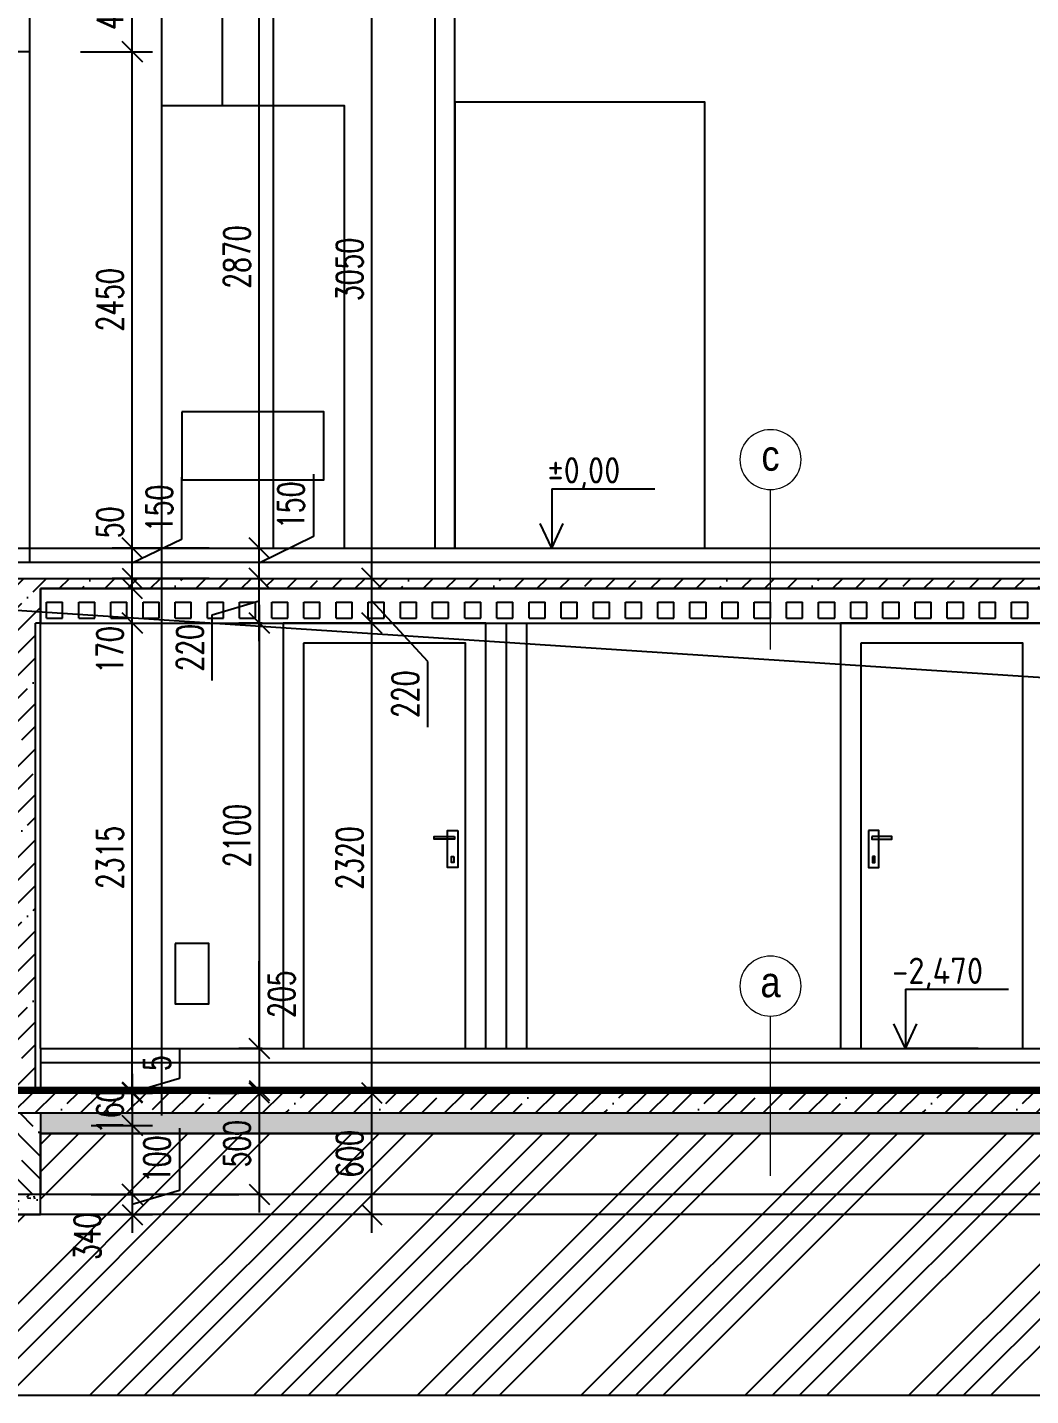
# Model space of a CAD drawing. Header units: millimetres. Extents: x 462666 to 1244237, y 2328025 to 3795663.
# Drawn here: x 1086555 to 1091506, y 2721362 to 2728116 of the extents above; entities that cross this region are included whole.
import ezdxf
from ezdxf.enums import TextEntityAlignment as Align
from ezdxf.lldxf.tags import DXFTag

# ---------------------------------------------------------------- set-up
doc = ezdxf.new("R2010")
doc.units = ezdxf.units.MM
for name, color, linetype in [('KOTY', 96, 'Continuous'), ('MUR_POH', 64, 'Continuous'), ('MUR_REZ', 3, 'Continuous'), ('MUR_ZAK', 64, 'DASHED'), ('NAB_ZAR', 14, 'Continuous'), ('PLO_LIN', 6, 'Continuous'), ('POP_100', 8, 'Continuous'), ('TXT_50_MIESTN', 7, 'Continuous'), ('ZAK_DIM', 7, 'Continuous')]:
    doc.layers.add(name, color=color, linetype=linetype)
doc.layers.add('NOVE_MUR_YTONG', color=8, linetype='Continuous', lineweight=5)
doc.styles.add('ISOCP.SHX', font='ISOCP.shx', dxfattribs={"height": 150})
doc.styles.add('ROMANS', font='arial.ttf', dxfattribs={"width": 0.85})
doc.styles.add('SIMPLEX', font='SIMPLEX.SHX', dxfattribs={"width": 0.7})
tags = doc.linetypes.add('DASHED', pattern=[0.75, 0.5, -0.25]).pattern_tags.tags
tags[6:7] = [DXFTag(74, 4), DXFTag(75, 0), DXFTag(340, '0'), DXFTag(46, 1.0), DXFTag(50, 0.0), DXFTag(44, 0.0), DXFTag(45, 0.0)]
tags[4:5] = [DXFTag(74, 4), DXFTag(75, 0), DXFTag(340, '0'), DXFTag(46, 1.0), DXFTag(50, 0.0), DXFTag(44, 0.0), DXFTag(45, 0.0)]
doc.dimstyles.new('PAJO1-studia', dxfattribs={"dimtxt": 160, "dimasz": 100, "dimexe": 100, "dimexo": 250, "dimgap": 45, "dimtad": 1, "dimdec": 0, "dimrnd": 5, "dimtxsty": 'ROMANS', "dimblk": 'OBLIQUE', "dimcen": 200, "dimdle": 90, "dimadec": 0, "dimazin": 0, "dimtfac": 1, "dimtdec": 0, "dimtmove": 1, "dimatfit": 3, "dimfxl": 1, "dimarcsym": 0})
pattern_1 = [(45, (0, -12161.8), (-112.2532015, 112.2532015), []), (45, (112.25, -12161.8), (-112.2532015, 112.2532015), [198.4375, -39.6875, 0, -39.6875])]
pattern_2 = [(50, (0, -12161.8), (182.184669, -15.9390855), [19.05, -209.55]), (-5, (0, -12161.8), (-35.242826, 191.056643), [15.24, -167.64]), (100.451, (15.18, -12163.12), (146.942502, 175.116688), [16.19, -178.09]), (46.1842, (0, -12111), (271.079041, -42.042328), [28.575, -314.325]), (96.6356, (22.6, -12114.5), (237.404234, 247.425556), [24.285, -267.135]), (-8.816, (0, -12111), (237.404606, 247.425118), [22.86, -251.46]), (21, (25.4, -12123.7), (151.61488, -102.2655185), [19.05, -209.55]), (-34, (25.4, -12123.7), (61.802028, 184.187966), [15.24, -167.64]), (71.4514, (38.03, -12132.22), (213.416491, 81.922858), [16.19, -178.09]), (37.5, (0, -12161.794), (3.0886033, 84.5550389), [0, -165.608, 0, -170.18, 0, -168.275]), (7.5, (0, -12161.79), (66.8196625, 100.1805748), [0, -97.028, 0, -161.798, 0, -64.135]), (-32.5, (-56.64, -12161.794), (135.5905952, -5.728744), [0, -63.5, 0, -198.12, 0, -262.89]), (-42.5, (-82.04, -12161.8), (148.1291814, 25.426491), [0, -82.55, 0, -131.572, 0, -186.69])]

# ---------------------------------------------------------------- blocks, each defined once
blk = doc.blocks.new('_OBLIQUE')
at = {"color": 0, "linetype": 'ByBlock'}
blk.add_line((-0.5, -0.5), (0.5, 0.5), dxfattribs=at)
blk = doc.blocks.new('*D202')
at = {"layer": 'Defpoints', "color": 0}
for p in [(1086619, 2725175.7), (1087072.4, 2725175.7), (1086619, 2722860.7)]:
    blk.add_point(p, dxfattribs=at)
at = {"layer": 'KOTY', "color": 0, "lineweight": -2}
for p, q in [((1087072.4, 2722770.7), (1087072.4, 2725265.7)), ((1086869, 2725175.7), (1087172.4, 2725175.7)), ((1086869, 2722860.7), (1087172.4, 2722860.7))]:
    blk.add_line(p, q, dxfattribs=at)
at = {"layer": 'KOTY', "color": 0, "lineweight": -2, "xscale": 100, "yscale": 100, "zscale": 100}
for p, rotation in [((1087072.4, 2725175.7), 90), ((1087072.4, 2722860.7), 270)]:
    blk.add_blockref('_OBLIQUE', p, dxfattribs=dict(at, rotation=rotation))
at = {"layer": 'KOTY', "color": 0, "insert": (1086962.4, 2724018.2), "char_height": 130, "attachment_point": 5, "rotation": 90, "style": 'SIMPLEX'}
blk.add_mtext('2315', dxfattribs=at)
blk = doc.blocks.new('*D201')
at = {"layer": 'Defpoints', "color": 0}
for p in [(1087072.4, 2725345.7), (1087701.5, 2725345.7), (1086619, 2725175.7)]:
    blk.add_point(p, dxfattribs=at)
at = {"layer": 'KOTY', "color": 0, "lineweight": -2}
for p, q in [((1087072.4, 2725085.7), (1087072.4, 2725435.7)), ((1087451.5, 2725345.7), (1086972.4, 2725345.7)), ((1086869, 2725175.7), (1087172.4, 2725175.7))]:
    blk.add_line(p, q, dxfattribs=at)
at = {"layer": 'KOTY', "color": 0, "lineweight": -2, "xscale": 100, "yscale": 100, "zscale": 100}
for p, rotation in [((1087072.4, 2725345.7), 90), ((1087072.4, 2725175.7), 270)]:
    blk.add_blockref('_OBLIQUE', p, dxfattribs=dict(at, rotation=rotation))
at = {"layer": 'KOTY', "color": 0, "insert": (1086962.4, 2725042.6), "char_height": 130, "attachment_point": 5, "rotation": 90, "style": 'SIMPLEX'}
blk.add_mtext('170', dxfattribs=at)
blk = doc.blocks.new('*D200')
at = {"layer": 'Defpoints', "color": 0}
for p in [(1087072.4, 2725395.7), (1087701.5, 2725395.7), (1087701.5, 2725345.7)]:
    blk.add_point(p, dxfattribs=at)
at = {"layer": 'KOTY', "color": 0, "lineweight": -2}
for p, q in [((1087072.4, 2725395.7), (1087072.4, 2725791.1)), ((1087072.4, 2725255.7), (1087072.4, 2725485.7)), ((1087451.5, 2725395.7), (1086972.4, 2725395.7)), ((1087451.5, 2725345.7), (1086972.4, 2725345.7))]:
    blk.add_line(p, q, dxfattribs=at)
at = {"layer": 'KOTY', "color": 0, "lineweight": -2, "xscale": 100, "yscale": 100, "zscale": 100}
for p, rotation in [((1087072.4, 2725395.7), 270), ((1087072.4, 2725345.7), 90)]:
    blk.add_blockref('_OBLIQUE', p, dxfattribs=dict(at, rotation=rotation))
at = {"layer": 'KOTY', "color": 0, "insert": (1086962.4, 2725672.4), "char_height": 130, "attachment_point": 5, "rotation": 90, "style": 'SIMPLEX'}
blk.add_mtext('50', dxfattribs=at)
blk = doc.blocks.new('*D199')
at = {"layer": 'Defpoints', "color": 0}
for p in [(1086567.2, 2727995.7), (1087072.4, 2727995.7), (1087701.5, 2725545.7)]:
    blk.add_point(p, dxfattribs=at)
at = {"layer": 'KOTY', "color": 0, "lineweight": -2}
for p, q in [((1087072.4, 2725455.7), (1087072.4, 2728085.7)), ((1086817.2, 2727995.7), (1087172.4, 2727995.7)), ((1087451.5, 2725545.7), (1086972.4, 2725545.7))]:
    blk.add_line(p, q, dxfattribs=at)
at = {"layer": 'KOTY', "color": 0, "lineweight": -2, "xscale": 100, "yscale": 100, "zscale": 100}
for p, rotation in [((1087072.4, 2727995.7), 90), ((1087072.4, 2725545.7), 270)]:
    blk.add_blockref('_OBLIQUE', p, dxfattribs=dict(at, rotation=rotation))
at = {"layer": 'KOTY', "color": 0, "insert": (1086962.4, 2726770.7), "char_height": 130, "attachment_point": 5, "rotation": 90, "style": 'SIMPLEX'}
blk.add_mtext('2450', dxfattribs=at)
blk = doc.blocks.new('*D198')
at = {"layer": 'Defpoints', "color": 0}
for p in [(1086567.2, 2728445.7), (1087072.4, 2728445.7), (1086567.2, 2727995.7)]:
    blk.add_point(p, dxfattribs=at)
at = {"layer": 'KOTY', "color": 0, "lineweight": -2}
for p, q in [((1087072.4, 2727905.7), (1087072.4, 2728535.7)), ((1086817.2, 2728445.7), (1087172.4, 2728445.7)), ((1086817.2, 2727995.7), (1087172.4, 2727995.7))]:
    blk.add_line(p, q, dxfattribs=at)
at = {"layer": 'KOTY', "color": 0, "lineweight": -2, "xscale": 100, "yscale": 100, "zscale": 100}
for p, rotation in [((1087072.4, 2728445.7), 90), ((1087072.4, 2727995.7), 270)]:
    blk.add_blockref('_OBLIQUE', p, dxfattribs=dict(at, rotation=rotation))
at = {"layer": 'KOTY', "color": 0, "insert": (1086962.4, 2728220.7), "char_height": 130, "attachment_point": 5, "rotation": 90, "style": 'SIMPLEX'}
blk.add_mtext('450', dxfattribs=at)
blk = doc.blocks.new('*D195')
at = {"layer": 'Defpoints', "color": 0}
for p in [(1087963.2, 2725175.7), (1087699, 2723075.7), (1087963.2, 2723075.7)]:
    blk.add_point(p, dxfattribs=at)
at = {"layer": 'KOTY', "color": 0, "lineweight": -2}
for p, q in [((1087699, 2725265.7), (1087699, 2722985.7)), ((1087713.2, 2725175.7), (1087599, 2725175.7)), ((1087713.2, 2723075.7), (1087599, 2723075.7))]:
    blk.add_line(p, q, dxfattribs=at)
at = {"layer": 'KOTY', "color": 0, "lineweight": -2, "xscale": 100, "yscale": 100, "zscale": 100}
for p, rotation in [((1087699, 2725175.7), 90), ((1087699, 2723075.7), 270)]:
    blk.add_blockref('_OBLIQUE', p, dxfattribs=dict(at, rotation=rotation))
at = {"layer": 'KOTY', "color": 0, "insert": (1087589, 2724125.7), "char_height": 130, "attachment_point": 5, "rotation": 90, "style": 'SIMPLEX'}
blk.add_mtext('2100', dxfattribs=at)
blk = doc.blocks.new('*D194')
at = {"layer": 'Defpoints', "color": 0}
for p in [(1087963.2, 2723075.7), (1087699, 2722868.2), (1087699, 2722868.2)]:
    blk.add_point(p, dxfattribs=at)
at = {"layer": 'KOTY', "color": 0, "lineweight": -2}
for p, q in [((1087699, 2723075.7), (1087699, 2723505.9)), ((1087699, 2723165.7), (1087699, 2722778.2)), ((1087713.2, 2723075.7), (1087599, 2723075.7)), ((1087449, 2722868.2), (1087599, 2722868.2))]:
    blk.add_line(p, q, dxfattribs=at)
at = {"layer": 'KOTY', "color": 0, "lineweight": -2, "xscale": 100, "yscale": 100, "zscale": 100}
for p, rotation in [((1087699, 2723075.7), 90), ((1087699, 2722868.2), 270)]:
    blk.add_blockref('_OBLIQUE', p, dxfattribs=dict(at, rotation=rotation))
at = {"layer": 'KOTY', "color": 0, "insert": (1087809, 2723343.9), "char_height": 130, "attachment_point": 5, "rotation": 90, "style": 'SIMPLEX'}
blk.add_mtext('205', dxfattribs=at)
blk = doc.blocks.new('*D193')
at = {"layer": 'Defpoints', "color": 0}
for p in [(1087699, 2722855.7), (1087699, 2722355.7), (1087699, 2722355.7)]:
    blk.add_point(p, dxfattribs=at)
at = {"layer": 'KOTY', "color": 0, "lineweight": -2}
for p, q in [((1087699, 2722945.7), (1087699, 2722265.7)), ((1087449, 2722855.7), (1087599, 2722855.7)), ((1087449, 2722355.7), (1087599, 2722355.7))]:
    blk.add_line(p, q, dxfattribs=at)
at = {"layer": 'KOTY', "color": 0, "lineweight": -2, "xscale": 100, "yscale": 100, "zscale": 100}
for p, rotation in [((1087699, 2722855.7), 90), ((1087699, 2722355.7), 270)]:
    blk.add_blockref('_OBLIQUE', p, dxfattribs=dict(at, rotation=rotation))
at = {"layer": 'KOTY', "color": 0, "insert": (1087589, 2722605.7), "char_height": 130, "attachment_point": 5, "rotation": 90, "style": 'SIMPLEX'}
blk.add_mtext('500', dxfattribs=at)
blk = doc.blocks.new('*D204')
at = {"layer": 'Defpoints', "color": 0}
for p in [(1087072.4, 2725545.7), (1087212, 2725545.7), (1087701.5, 2725395.7)]:
    blk.add_point(p, dxfattribs=at)
at = {"layer": 'KOTY', "color": 0, "lineweight": -2}
for p, q in [((1087316, 2725895.1), (1087316, 2725588.4)), ((1087072.4, 2725305.7), (1087072.4, 2725635.7)), ((1086962, 2725545.7), (1086972.4, 2725545.7)), ((1087316, 2725588.4), (1087072.4, 2725470.7)), ((1087451.5, 2725395.7), (1086972.4, 2725395.7))]:
    blk.add_line(p, q, dxfattribs=at)
at = {"layer": 'KOTY', "color": 0, "lineweight": -2, "xscale": 100, "yscale": 100, "zscale": 100}
for p, rotation in [((1087072.4, 2725545.7), 90), ((1087072.4, 2725395.7), 270)]:
    blk.add_blockref('_OBLIQUE', p, dxfattribs=dict(at, rotation=rotation))
at = {"layer": 'KOTY', "color": 0, "insert": (1087206, 2725741.7), "char_height": 130, "attachment_point": 5, "rotation": 90, "style": 'SIMPLEX'}
blk.add_mtext('150', dxfattribs=at)
blk = doc.blocks.new('*D205')
at = {"layer": 'Defpoints', "color": 0}
for p in [(1086619, 2722860.7), (1086619, 2722855.7), (1087072.4, 2722855.7)]:
    blk.add_point(p, dxfattribs=at)
at = {"layer": 'KOTY', "color": 0, "lineweight": -2}
for p, q in [((1087304.9, 2723078.6), (1087304.9, 2722927.9)), ((1087072.4, 2722950.7), (1087072.4, 2722765.7)), ((1087304.9, 2722927.9), (1087072.4, 2722858.2)), ((1086869, 2722860.7), (1087172.4, 2722860.7)), ((1086869, 2722855.7), (1087172.4, 2722855.7))]:
    blk.add_line(p, q, dxfattribs=at)
at = {"layer": 'KOTY', "color": 0, "lineweight": -2, "xscale": 100, "yscale": 100, "zscale": 100}
for p, rotation in [((1087072.4, 2722860.7), 270), ((1087072.4, 2722855.7), 90)]:
    blk.add_blockref('_OBLIQUE', p, dxfattribs=dict(at, rotation=rotation))
at = {"layer": 'KOTY', "color": 0, "insert": (1087194.9, 2723003.3), "char_height": 130, "attachment_point": 5, "rotation": 90, "style": 'SIMPLEX'}
blk.add_mtext('5', dxfattribs=at)
blk = doc.blocks.new('*D206')
at = {"layer": 'Defpoints', "color": 0}
for p in [(1086619, 2722855.7), (1086619, 2722695.7), (1087072.4, 2722695.7)]:
    blk.add_point(p, dxfattribs=at)
at = {"layer": 'KOTY', "color": 0, "lineweight": -2}
for p, q in [((1087072.4, 2722945.7), (1087072.4, 2722605.7)), ((1086869, 2722855.7), (1087172.4, 2722855.7)), ((1086869, 2722695.7), (1087172.4, 2722695.7))]:
    blk.add_line(p, q, dxfattribs=at)
at = {"layer": 'KOTY', "color": 0, "lineweight": -2, "xscale": 100, "yscale": 100, "zscale": 100}
for p, rotation in [((1087072.4, 2722855.7), 90), ((1087072.4, 2722695.7), 270)]:
    blk.add_blockref('_OBLIQUE', p, dxfattribs=dict(at, rotation=rotation))
at = {"layer": 'KOTY', "color": 0, "insert": (1086962.4, 2722770.7), "char_height": 130, "attachment_point": 5, "rotation": 90, "style": 'SIMPLEX'}
blk.add_mtext('160', dxfattribs=at)
blk = doc.blocks.new('*D207')
at = {"layer": 'Defpoints', "color": 0}
for p in [(1086619, 2722695.7), (1086619, 2722355.7), (1087072.4, 2722355.7)]:
    blk.add_point(p, dxfattribs=at)
at = {"layer": 'KOTY', "color": 0, "lineweight": -2}
for p, q in [((1087072.4, 2722785.7), (1087072.4, 2722265.7)), ((1086869, 2722695.7), (1087172.4, 2722695.7)), ((1086869, 2722355.7), (1087172.4, 2722355.7))]:
    blk.add_line(p, q, dxfattribs=at)
at = {"layer": 'KOTY', "color": 0, "lineweight": -2, "xscale": 100, "yscale": 100, "zscale": 100}
for p, rotation in [((1087072.4, 2722695.7), 90), ((1087072.4, 2722355.7), 270)]:
    blk.add_blockref('_OBLIQUE', p, dxfattribs=dict(at, rotation=rotation))
at = {"layer": 'KOTY', "color": 0, "insert": (1086851.1, 2722148.7), "char_height": 130, "attachment_point": 5, "rotation": 90, "style": 'SIMPLEX'}
blk.add_mtext('340', dxfattribs=at)
blk = doc.blocks.new('*D208')
at = {"layer": 'Defpoints', "color": 0}
for p in [(1086619, 2722355.7), (1086619, 2722255.7), (1087072.4, 2722255.7)]:
    blk.add_point(p, dxfattribs=at)
at = {"layer": 'KOTY', "color": 0, "lineweight": -2}
for p, q in [((1087304.9, 2722682.1), (1087304.9, 2722375.4)), ((1087072.4, 2722445.7), (1087072.4, 2722165.7)), ((1087304.9, 2722375.4), (1087072.4, 2722305.7)), ((1086869, 2722355.7), (1087172.4, 2722355.7)), ((1086869, 2722255.7), (1087172.4, 2722255.7))]:
    blk.add_line(p, q, dxfattribs=at)
at = {"layer": 'KOTY', "color": 0, "lineweight": -2, "xscale": 100, "yscale": 100, "zscale": 100}
for p, rotation in [((1087072.4, 2722355.7), 90), ((1087072.4, 2722255.7), 270)]:
    blk.add_blockref('_OBLIQUE', p, dxfattribs=dict(at, rotation=rotation))
at = {"layer": 'KOTY', "color": 0, "insert": (1087194.9, 2722528.8), "char_height": 130, "attachment_point": 5, "rotation": 90, "style": 'SIMPLEX'}
blk.add_mtext('100', dxfattribs=at)
blk = doc.blocks.new('*D209')
at = {"layer": 'Defpoints', "color": 0}
for p in [(1088138.5, 2722855.7), (1088254.5, 2722855.7), (1088138.5, 2722255.7)]:
    blk.add_point(p, dxfattribs=at)
at = {"layer": 'KOTY', "color": 0, "lineweight": -2}
for p, q in [((1088254.5, 2722165.7), (1088254.5, 2722945.7)), ((1088388.5, 2722855.7), (1088354.5, 2722855.7)), ((1088388.5, 2722255.7), (1088354.5, 2722255.7))]:
    blk.add_line(p, q, dxfattribs=at)
at = {"layer": 'KOTY', "color": 0, "lineweight": -2, "xscale": 100, "yscale": 100, "zscale": 100}
for p, rotation in [((1088254.5, 2722855.7), 90), ((1088254.5, 2722255.7), 270)]:
    blk.add_blockref('_OBLIQUE', p, dxfattribs=dict(at, rotation=rotation))
at = {"layer": 'KOTY', "color": 0, "insert": (1088144.5, 2722555.7), "char_height": 130, "attachment_point": 5, "rotation": 90, "style": 'SIMPLEX'}
blk.add_mtext('600', dxfattribs=at)
blk = doc.blocks.new('*D210')
at = {"layer": 'Defpoints', "color": 0}
for p in [(1088254.5, 2725175.7), (1088254.5, 2725175.7), (1088138.5, 2722855.7)]:
    blk.add_point(p, dxfattribs=at)
at = {"layer": 'KOTY', "color": 0, "lineweight": -2}
for p, q in [((1088254.5, 2722765.7), (1088254.5, 2725265.7)), ((1088504.5, 2725175.7), (1088354.5, 2725175.7)), ((1088388.5, 2722855.7), (1088354.5, 2722855.7))]:
    blk.add_line(p, q, dxfattribs=at)
at = {"layer": 'KOTY', "color": 0, "lineweight": -2, "xscale": 100, "yscale": 100, "zscale": 100}
for p, rotation in [((1088254.5, 2725175.7), 90), ((1088254.5, 2722855.7), 270)]:
    blk.add_blockref('_OBLIQUE', p, dxfattribs=dict(at, rotation=rotation))
at = {"layer": 'KOTY', "color": 0, "insert": (1088144.5, 2724015.7), "char_height": 130, "attachment_point": 5, "rotation": 90, "style": 'SIMPLEX'}
blk.add_mtext('2320', dxfattribs=at)
blk = doc.blocks.new('*D211')
at = {"layer": 'Defpoints', "color": 0}
for p in [(1088254.5, 2725395.7), (1088254.5, 2725395.7), (1088254.5, 2725175.7)]:
    blk.add_point(p, dxfattribs=at)
at = {"layer": 'KOTY', "color": 0, "lineweight": -2}
for p, q in [((1088254.5, 2725085.7), (1088254.5, 2725485.7)), ((1088004.5, 2725395.7), (1088154.5, 2725395.7)), ((1088530.7, 2724986.2), (1088254.5, 2725285.7)), ((1088004.5, 2725175.7), (1088154.5, 2725175.7)), ((1088530.7, 2724662.2), (1088530.7, 2724986.2))]:
    blk.add_line(p, q, dxfattribs=at)
at = {"layer": 'KOTY', "color": 0, "lineweight": -2, "xscale": 100, "yscale": 100, "zscale": 100}
for p, rotation in [((1088254.5, 2725395.7), 90), ((1088254.5, 2725175.7), 270)]:
    blk.add_blockref('_OBLIQUE', p, dxfattribs=dict(at, rotation=rotation))
at = {"layer": 'KOTY', "color": 0, "insert": (1088420.7, 2724824.2), "char_height": 130, "attachment_point": 5, "rotation": 90, "style": 'SIMPLEX'}
blk.add_mtext('220', dxfattribs=at)
blk = doc.blocks.new('*D212')
at = {"layer": 'Defpoints', "color": 0}
for p in [(1087951.1, 2728445.7), (1088254.5, 2728445.7), (1088254.5, 2725395.7)]:
    blk.add_point(p, dxfattribs=at)
at = {"layer": 'KOTY', "color": 0, "lineweight": -2}
for p, q in [((1088254.5, 2725305.7), (1088254.5, 2728535.7)), ((1088201.1, 2728445.7), (1088354.5, 2728445.7)), ((1088004.5, 2725395.7), (1088154.5, 2725395.7))]:
    blk.add_line(p, q, dxfattribs=at)
at = {"layer": 'KOTY', "color": 0, "lineweight": -2, "xscale": 100, "yscale": 100, "zscale": 100}
for p, rotation in [((1088254.5, 2728445.7), 90), ((1088254.5, 2725395.7), 270)]:
    blk.add_blockref('_OBLIQUE', p, dxfattribs=dict(at, rotation=rotation))
at = {"layer": 'KOTY', "color": 0, "insert": (1088144.5, 2726920.7), "char_height": 130, "attachment_point": 5, "rotation": 90, "style": 'SIMPLEX'}
blk.add_mtext('3050', dxfattribs=at)
blk = doc.blocks.new('*D217')
at = {"layer": 'Defpoints', "color": 0}
for p in [(1087699, 2725395.7), (1087718.6, 2725395.7), (1087963.2, 2725175.7)]:
    blk.add_point(p, dxfattribs=at)
at = {"layer": 'KOTY', "color": 0, "lineweight": -2}
for p, q in [((1087699, 2725085.7), (1087699, 2725485.7)), ((1087468.6, 2725395.7), (1087599, 2725395.7)), ((1087466.5, 2725215.9), (1087699, 2725285.7)), ((1087466.5, 2724891.9), (1087466.5, 2725215.9)), ((1087713.2, 2725175.7), (1087599, 2725175.7))]:
    blk.add_line(p, q, dxfattribs=at)
at = {"layer": 'KOTY', "color": 0, "lineweight": -2, "xscale": 100, "yscale": 100, "zscale": 100}
for p, rotation in [((1087699, 2725395.7), 90), ((1087699, 2725175.7), 270)]:
    blk.add_blockref('_OBLIQUE', p, dxfattribs=dict(at, rotation=rotation))
at = {"layer": 'KOTY', "color": 0, "insert": (1087356.5, 2725053.9), "char_height": 130, "attachment_point": 5, "rotation": 90, "style": 'SIMPLEX'}
blk.add_mtext('220', dxfattribs=at)
blk = doc.blocks.new('*D218')
at = {"layer": 'Defpoints', "color": 0}
for p in [(1087699, 2725545.7), (1087718.6, 2725545.7), (1087718.6, 2725395.7)]:
    blk.add_point(p, dxfattribs=at)
at = {"layer": 'KOTY', "color": 0, "lineweight": -2}
for p, q in [((1087966, 2725910.2), (1087966, 2725603.5)), ((1087699, 2725305.7), (1087699, 2725635.7)), ((1087468.6, 2725545.7), (1087599, 2725545.7)), ((1087966, 2725603.5), (1087699, 2725470.7)), ((1087468.6, 2725395.7), (1087599, 2725395.7))]:
    blk.add_line(p, q, dxfattribs=at)
at = {"layer": 'KOTY', "color": 0, "lineweight": -2, "xscale": 100, "yscale": 100, "zscale": 100}
for p, rotation in [((1087699, 2725545.7), 90), ((1087699, 2725395.7), 270)]:
    blk.add_blockref('_OBLIQUE', p, dxfattribs=dict(at, rotation=rotation))
at = {"layer": 'KOTY', "color": 0, "insert": (1087856, 2725756.9), "char_height": 130, "attachment_point": 5, "rotation": 90, "style": 'SIMPLEX'}
blk.add_mtext('150', dxfattribs=at)
blk = doc.blocks.new('*D219')
at = {"layer": 'Defpoints', "color": 0}
for p in [(1086567.2, 2728418.1), (1087699, 2728418.1), (1087718.6, 2725545.7)]:
    blk.add_point(p, dxfattribs=at)
at = {"layer": 'KOTY', "color": 0, "lineweight": -2}
for p, q in [((1087699, 2725455.7), (1087699, 2728508.1)), ((1086817.2, 2728418.1), (1087799, 2728418.1)), ((1087468.6, 2725545.7), (1087599, 2725545.7))]:
    blk.add_line(p, q, dxfattribs=at)
at = {"layer": 'KOTY', "color": 0, "lineweight": -2, "xscale": 100, "yscale": 100, "zscale": 100}
for p, rotation in [((1087699, 2728418.1), 90), ((1087699, 2725545.7), 270)]:
    blk.add_blockref('_OBLIQUE', p, dxfattribs=dict(at, rotation=rotation))
at = {"layer": 'KOTY', "color": 0, "insert": (1087589, 2726981.9), "char_height": 130, "attachment_point": 5, "rotation": 90, "style": 'SIMPLEX'}
blk.add_mtext('2870', dxfattribs=at)
blk = doc.blocks.new('KOTA_V_REZ')
for p, q in [((0, 293), (0, 0)), ((0, 293), (508.9, 293)), ((0, 0), (-56.6, 121.3)), ((0, 0), (56.6, 121.3))]:
    blk.add_line(p, q)
at = {"color": 7, "style": 'ISOCP.SHX'}
blk.add_attdef('±0.000', text='', height=120, dxfattribs=at).set_placement((210.4, 383.7), align=Align.MIDDLE_CENTER)

msp = doc.modelspace()

# ---------------------------------------------------------------- hatches: boundary and pattern name
at = {"layer": 'PLO_LIN'}
h = msp.add_hatch(dxfattribs=at)
h.set_pattern_fill('SQUARE', color=252, scale=25, style=0)
h.set_pattern_definition([(0, (1086649.28, 2725199.97), (0, 79.375), [79.375, -79.375]), (90, (1086649.28, 2725199.97), (-79.375, 5e-15), [79.375, -79.375])])
h.paths.add_polyline_path([(1086619, 2725345.7), (1086619, 2725175.7), (1091667.2, 2725175.7), (1091667.2, 2725345.7)])
h = msp.add_hatch(dxfattribs=at)
h.set_pattern_fill('AR-CONC', color=252, style=0)
h.set_pattern_definition(pattern_2)
h.paths.add_polyline_path([(1090222, 2722655.7), (1090222, 2722755.7), (1086619, 2722755.7), (1086619, 2722655.7)])
h.paths.add_polyline_path([(1087684.3, 2722445), (1087486.6, 2722445), (1087486.6, 2722753.5), (1087684.3, 2722753.5)], flags=9)
h.paths.add_polyline_path([(1087057.7, 2722604.9), (1086860, 2722604.9), (1086860, 2722902.9), (1087057.7, 2722902.9)], flags=9)
h.paths.add_polyline_path([(1088239.8, 2722395.4), (1088042.1, 2722395.4), (1088042.1, 2722704.5), (1088239.8, 2722704.5)], flags=9)
h.paths.add_polyline_path([(1087291.6, 2722371.5), (1087093.9, 2722371.5), (1087093.9, 2722669.6), (1087291.6, 2722669.6)], flags=9)
h.paths.add_polyline_path([(1091667.2, 2722655.7), (1091667.2, 2722755.7), (1090222, 2722755.7), (1090222, 2722655.7)])
h = msp.add_hatch(dxfattribs=at)
h.set_pattern_fill('AR-CONC', color=252, style=0)
h.set_pattern_definition(pattern_2)
h.paths.add_polyline_path([(1086167.2, 2722355.7), (1086167.2, 2722255.7), (1086619, 2722255.7), (1086619, 2722355.7)])
at = {"layer": 'POP_100'}
h = msp.add_hatch(dxfattribs=at)
h.set_pattern_fill('ANSI34', color=8, scale=30, style=0)
h.set_pattern_definition([(45, (0, 1081.54), (-404.11153, 404.11153), []), (45, (134.7, 1081.54), (-404.11153, 404.11153), []), (45, (269.4, 1081.54), (-404.11153, 404.11153), []), (45, (404.1, 1081.54), (-404.11153, 404.11153), [])])
h.paths.add_polyline_path([(1103470.6, 2721362.3), (1065375.8, 2721362.3), (1065375.8, 2726626.5), (1065724.7, 2726542.1), (1067357.5, 2726493.4), (1069251, 2725473.5), (1083117.2, 2725303.8), (1083117.2, 2724403.7), (1083517.2, 2724403.7), (1083517.2, 2724978.8), (1084531.9, 2724978.8), (1085667.2, 2722255.7), (1086619, 2722255.7), (1086619, 2722655.7), (1091667.2, 2722655.7), (1091667.2, 2721898.8), (1092117.2, 2721898.8), (1092118.8, 2722598.8), (1101769.8, 2722575.7), (1101770.6, 2722375.7), (1101920.6, 2722375.7), (1101920.6, 2722695.7), (1101970.6, 2722695.7), (1101970.6, 2722545.7), (1103470.6, 2722545.7)])
h = msp.add_hatch(dxfattribs=at)
h.set_pattern_fill('ANSI35', color=8, scale=25, style=0)
h.set_pattern_definition(pattern_1)
h.paths.add_polyline_path([(1091902.2, 2725175.7), (1091902.2, 2725395.7), (1087217.5, 2725395.7), (1087217.5, 2725345.7), (1091667.2, 2725345.7), (1091667.2, 2725175.7)])
h.paths.add_polyline_path([(1086619, 2725175.7), (1086619, 2725345.7), (1087217.5, 2725345.7), (1087217.5, 2725395.7), (1086384, 2725395.7), (1086384, 2722880.7), (1086594, 2722880.7), (1086594, 2725175.7)])
h.paths.add_polyline_path([(1087057.7, 2725204.2), (1086860, 2725204.2), (1086860, 2725503.5), (1087057.7, 2725503.5)], flags=9)
h = msp.add_hatch(dxfattribs=at)
h.set_pattern_fill('ANSI35', color=8, scale=25, style=0)
h.set_pattern_definition(pattern_1)
h.paths.add_polyline_path([(1090222, 2722755.7), (1090222, 2722855.7), (1087217.5, 2722855.7), (1087217.5, 2722755.7)])
h.paths.add_polyline_path([(1087217.5, 2722755.7), (1087217.5, 2722855.7), (1086167.2, 2722855.7), (1086167.2, 2722755.7)])
h.paths.add_polyline_path([(1087057.7, 2722604.9), (1086860, 2722604.9), (1086860, 2722902.9), (1087057.7, 2722902.9)], flags=9)
h.paths.add_polyline_path([(1091967.2, 2722755.7), (1091967.2, 2722855.7), (1090222, 2722855.7), (1090222, 2722755.7)])
h = msp.add_hatch(dxfattribs=at)
h.set_pattern_fill('ANSI35', color=8, scale=25, angle=90, style=0)
h.set_pattern_definition([(135, (0, -12161.8), (-112.2532015, -112.2532015), []), (135, (3e-14, -12049.54), (-112.2532015, -112.2532015), [198.4375, -39.6875, 0, -39.6875])])
h.paths.add_polyline_path([(1086619, 2722355.7), (1086619, 2722755.7), (1086167.2, 2722755.7), (1086167.2, 2722355.7)])

# ---------------------------------------------------------------- linework, layer by layer
at = {"layer": 'MUR_POH', "color": 8, "linetype": 'DASHED', "ltscale": 250, "flags": 128}
for points in [[(1093175.1, 2724799.3), (1065375.8, 2726623.4)], [(1088017.5, 2726217.5), (1087317.5, 2726217.5)]]:
    msp.add_lwpolyline(points, dxfattribs=at)
at = {"layer": 'MUR_REZ'}
for p, q in [((1086567.2, 2727995.7), (1086567.2, 2728419.9)), ((1086619, 2723075.7), (1086619, 2725175.7))]:
    msp.add_line(p, q, dxfattribs=at)
at = {"layer": 'MUR_REZ', "flags": 128}
for points in [[(1086567.2, 2727995.7), (1086167.2, 2727995.7)], [(1086169, 2725545.7), (1086567.2, 2725545.7)], [(1086567.2, 2725545.7), (1091717.2, 2725545.7)], [(1088917.2, 2725175.7), (1088917.2, 2723075.7)], [(1089017.2, 2725175.7), (1089017.2, 2723075.7)]]:
    msp.add_lwpolyline(points, dxfattribs=at)
at = {"layer": 'MUR_REZ'}
for points in [[(1086619, 2725175.7), (1091667.2, 2725175.7)], [(1086619, 2723075.7), (1091667.2, 2723075.7)]]:
    msp.add_lwpolyline(points, dxfattribs=at)
at = {"layer": 'MUR_ZAK', "ltscale": 175, "flags": 128}
for points in [[(1087767.2, 2728418.1), (1087767.2, 2725545.7)], [(1088567.2, 2725545.7), (1088567.2, 2728418.1)], [(1088663.8, 2725545.7), (1088663.8, 2728418.1)], [(1091667.2, 2722355.7), (1086619, 2722355.7)], [(1091667.2, 2722255.7), (1086619, 2722255.7)]]:
    msp.add_lwpolyline(points, dxfattribs=at)
at = {"layer": 'NAB_ZAR', "flags": 128}
for points in [[(1087217.5, 2725545.7), (1087217.5, 2727729.2), (1088117.5, 2727729.2), (1088117.5, 2725545.7)], [(1088817.2, 2723075.7), (1088817.2, 2725175.7), (1087817.2, 2725175.7), (1087817.2, 2723075.7)], [(1091567.2, 2723075.7), (1091567.2, 2725175.7), (1090567.2, 2725175.7), (1090567.2, 2723075.7)]]:
    msp.add_lwpolyline(points, dxfattribs=at)
for points in [[(1087917.2, 2725075.7), (1087917.2, 2723075.7), (1088717.2, 2723075.7), (1088717.2, 2725075.7)], [(1090667.2, 2725075.7), (1090667.2, 2723075.7), (1091467.2, 2723075.7), (1091467.2, 2725075.7)], [(1088678.2, 2724151.3), (1088678.2, 2723969.1), (1088627.8, 2723969.1), (1088627.8, 2724151.3)], [(1090706.1, 2724151.3), (1090706.1, 2723969.1), (1090756.5, 2723969.1), (1090756.5, 2724151.3)], [(1088662.4, 2724121.3), (1088662.4, 2724108.9), (1088563, 2724108.9), (1088563, 2724121.3)], [(1090722, 2724121.3), (1090722, 2724108.9), (1090821.3, 2724108.9), (1090821.3, 2724121.3)], [(1088659.1, 2724023.6), (1088659.1, 2723992.9), (1088647.6, 2723992.9), (1088647.6, 2724023.6)], [(1090725.2, 2724023.6), (1090725.2, 2723992.9), (1090736.7, 2723992.9), (1090736.7, 2724023.6)]]:
    msp.add_lwpolyline(points, close=True, dxfattribs=at)
at = {"layer": 'NOVE_MUR_YTONG'}
for points in [[(1090222, 2725045.6), (1090222, 2725832.6)], [(1090222, 2722447.1), (1090222, 2723234.1)]]:
    msp.add_lwpolyline(points, dxfattribs=at)
for centre in [(1090222, 2725982.1), (1090222, 2723383.7)]:
    msp.add_circle(centre, 149.5, dxfattribs=at)
at = {"layer": 'PLO_LIN', "color": 252}
msp.add_line((1086594, 2722880.7), (1086594, 2725175.7), dxfattribs=at)
for points in [[(1087517.5, 2727729.2), (1087517.5, 2729193.9)], [(1087217.5, 2722745.2), (1087217.5, 2728949.5)], [(1086567.2, 2725545.7), (1086567.2, 2727995.7)], [(1089898, 2725545.7), (1089898, 2727745.7), (1088663.8, 2727745.7), (1088663.8, 2725545.7)], [(1103470.6, 2726829.1), (1103470.6, 2721362.3), (1065375.8, 2721362.3), (1065375.8, 2726626.5)], [(1092117.2, 2722855.7), (1086167.2, 2722855.7), (1086167.2, 2725228.8), (1083117.2, 2725228.8), (1083117.2, 2725545.7)], [(1092117.2, 2722880.7), (1086192.2, 2722880.7), (1086192.2, 2725253.8), (1083142.2, 2725253.8), (1083142.2, 2725545.7)], [(1086567.2, 2725475.7), (1086567.2, 2725545.7)], [(1086384, 2725475.7), (1091717.2, 2725475.7)], [(1086384, 2725395.7), (1091902.2, 2725395.7)], [(1086619, 2725345.7), (1091667.2, 2725345.7)], [(1086619, 2725175.7), (1086619, 2725345.7)], [(1086619, 2725175.7), (1086594, 2725175.7)], [(1086619, 2723075.7), (1086619, 2722880.7)], [(1086619, 2723005.7), (1091667.2, 2723005.7)], [(1091967.2, 2722755.7), (1086167.2, 2722755.7)], [(1086619, 2722755.7), (1086619, 2722355.7)], [(1091667.2, 2722655.7), (1086619, 2722655.7)], [(1086619, 2722355.7), (1086167.2, 2722355.7)], [(1086619, 2722255.7), (1086167.2, 2722255.7)]]:
    msp.add_lwpolyline(points, dxfattribs=at)
for points in [[(1087317.5, 2726217.5), (1087317.5, 2725881.6), (1088017.5, 2725881.6), (1088017.5, 2726217.5)], [(1086619, 2725345.7), (1086619, 2725175.7), (1091667.2, 2725175.7), (1091667.2, 2725345.7)], [(1087283.3, 2723593.5), (1087283.3, 2723295.8), (1087449.9, 2723295.8), (1087449.9, 2723593.5)], [(1086167.2, 2722355.7), (1086167.2, 2722255.7), (1086619, 2722255.7), (1086619, 2722355.7)]]:
    msp.add_lwpolyline(points, close=True, dxfattribs=at)
at = {"layer": 'PLO_LIN', "color": 252, "linetype": 'DASHED', "ltscale": 200}
msp.add_lwpolyline([(1092117.2, 2722868.2, 25, 25, 0), (1086179.7, 2722868.2, 25, 25, 0), (1086179.7, 2725241.3, 25, 25, 0), (1083129.7, 2725241.3, 25, 25, 0), (1083129.7, 2725545.7, 25, 25, 0)], format="xyseb", dxfattribs=at)
at = {"layer": 'PLO_LIN', "color": 1}
for points in [[(1069251, 2725473.5), (1083117.2, 2725303.8), (1083117.2, 2724403.7), (1083517.2, 2724403.7), (1083517.2, 2724978.8), (1084531.9, 2724978.8), (1085667.2, 2722255.7), (1086619, 2722255.7), (1086619, 2722655.7), (1091667.2, 2722655.7), (1091667.2, 2721898.8), (1092117.2, 2721898.8), (1092118.8, 2722598.8), (1101769.8, 2722575.7), (1101770.6, 2722375.7), (1101920.6, 2722375.7), (1101920.6, 2722695.7), (1101970.6, 2722695.7), (1101970.6, 2722545.7), (1103470.6, 2722545.7), (1103470.6, 2721362.3), (1065375.8, 2721362.3)], [(1086167.1, 2725166.6), (1086167.2, 2722255.7), (1086619, 2722255.7), (1086619, 2722655.7), (1091667.2, 2722655.7), (1091667.2, 2721898.8), (1092117.2, 2721898.8), (1092117.2, 2725175.7)]]:
    msp.add_lwpolyline(points, dxfattribs=at)
at = {"layer": 'ZAK_DIM'}
msp.add_line((1091247.1, 2723075.7), (1090887.8, 2723075.7), dxfattribs=at)

# ---------------------------------------------------------------- block references
ref = msp.add_blockref('KOTA_V_REZ', (1089142.2, 2725545.7), dxfattribs=at)
ref.add_attrib('±0.000', '%%P0,00', dxfattribs={"height": 130, "style": 'ISOCP.SHX'}).set_placement((1089301.4, 2725929.3), align=Align.MIDDLE_CENTER)
ref = msp.add_blockref('KOTA_V_REZ', (1090887.8, 2723075.7), dxfattribs=at)
ref.add_attrib('±0.000', '-2,470', dxfattribs={"height": 130, "style": 'ISOCP.SHX'}).set_placement((1091047, 2723459.3), align=Align.MIDDLE_CENTER)

# ---------------------------------------------------------------- texts
at = {"layer": 'TXT_50_MIESTN', "style": 'ROMANS', "width": 0.85}
for s, p in [('c', (1090222, 2725927.2)), ('a', (1090222, 2723328.7))]:
    msp.add_text(s, height=150, dxfattribs=at).set_placement(p, align=Align.CENTER)

# ---------------------------------------------------------------- dimensions: what is measured, and where the dimension line sits
at = {"layer": 'KOTY'}
for base, p1, p2, picture, middle in [((1087072.4, 2728445.7), (1086567.2, 2727995.7), (1086567.2, 2728445.7), '*D198', (1086962.4, 2728220.7)), ((1088254.5, 2728445.7), (1088254.5, 2725395.7), (1087951.1, 2728445.7), '*D212', (1088144.5, 2726920.7)), ((1087699, 2728418.1), (1087718.6, 2725545.7), (1086567.2, 2728418.1), '*D219', (1087589, 2726981.9)), ((1087072.4, 2727995.7), (1087701.5, 2725545.7), (1086567.2, 2727995.7), '*D199', (1086962.4, 2726770.7)), ((1087699, 2725395.7), (1087963.2, 2725175.7), (1087718.6, 2725395.7), '*D217', (1087356.5, 2725170.9)), ((1087072.4, 2725175.7), (1086619, 2722860.7), (1086619, 2725175.7), '*D202', (1086962.4, 2724018.2)), ((1087699, 2723075.7), (1087963.2, 2725175.7), (1087963.2, 2723075.7), '*D195', (1087589, 2724125.7)), ((1088254.5, 2725175.7), (1088138.5, 2722855.7), (1088254.5, 2725175.7), '*D210', (1088144.5, 2724015.7)), ((1087072.4, 2722855.7), (1086619, 2722860.7), (1086619, 2722855.7), '*D205', (1087194.9, 2722972.9)), ((1087699, 2722355.7), (1087699, 2722855.7), (1087699, 2722355.7), '*D193', (1087589, 2722605.7)), ((1088254.5, 2722855.7), (1088138.5, 2722255.7), (1088138.5, 2722855.7), '*D209', (1088144.5, 2722555.7)), ((1087072.4, 2722255.7), (1086619, 2722355.7), (1086619, 2722255.7), '*D208', (1087194.9, 2722420.4))]:
    dim = msp.add_linear_dim(base=base, p1=p1, p2=p2, angle=90, dimstyle='PAJO1-studia', override={"dimtxt": 130, "dimtxsty": 'SIMPLEX'}, dxfattribs=at)
    dim.commit()
    dim.dimension.update_dxf_attribs({"geometry": picture, "text_midpoint": middle})
for base, p1, p2, picture, middle in [((1087072.4, 2725545.7), (1087701.5, 2725395.7), (1087212, 2725545.7), '*D204', (1087316, 2725633.4)), ((1087699, 2725545.7), (1087718.6, 2725395.7), (1087718.6, 2725545.7), '*D218', (1087966, 2725648.5)), ((1087072.4, 2725395.7), (1087701.5, 2725345.7), (1087701.5, 2725395.7), '*D200', (1087072.4, 2725672.4)), ((1088254.5, 2725395.7), (1088254.5, 2725175.7), (1088254.5, 2725395.7), '*D211', (1088530.7, 2724941.2)), ((1087072.4, 2725345.7), (1086619, 2725175.7), (1087701.5, 2725345.7), '*D201', (1087072.4, 2725042.6)), ((1087699.0397669, 2722868.1709114), (1087963.2455291, 2723075.6709114), (1087699.0397669, 2722868.1709114), '*D194', (1087699.0397669, 2723343.9336614)), ((1087072.4, 2722695.7), (1086619, 2722855.7), (1086619, 2722695.7), '*D206', (1087072.4, 2722770.7)), ((1087072.4, 2722355.7), (1086619, 2722695.7), (1086619, 2722355.7), '*D207', (1086961.1, 2722148.7))]:
    dim = msp.add_linear_dim(base=base, p1=p1, p2=p2, angle=90, dimstyle='PAJO1-studia', override={"dimtxt": 130, "dimtxsty": 'SIMPLEX'}, dxfattribs=at)
    dim.commit()
    dim.dimension.update_dxf_attribs({"geometry": picture, "text_midpoint": middle, "dimtype": 160})

doc.saveas('drawing.dxf')
